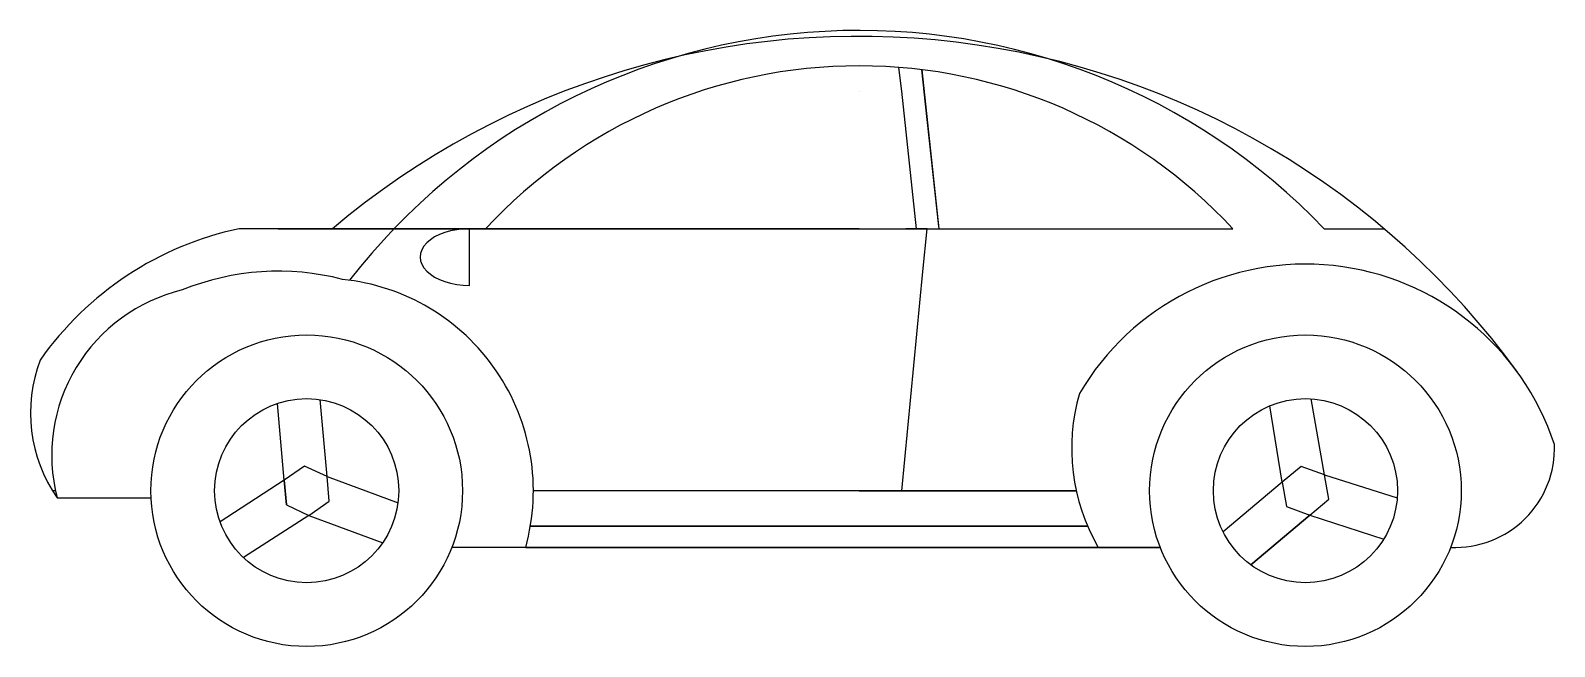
# Model space of a CAD drawing. Header units: millimetres. Extents: x 30818 to 65562, y 11087 to 25893.
# Drawn here: x 30818.3 to 31033.4, y 11086.7 to 11173.7 of the extents above; entities outside this region: 3.
import ezdxf

# ---------------------------------------------------------------- set-up
doc = ezdxf.new("R2010")
doc.units = ezdxf.units.MM
doc.header["$MEASUREMENT"] = 0

msp = doc.modelspace()

# ---------------------------------------------------------------- linework, layer by layer
for p, q in [((30941.28, 11165.08), (30940.9, 11168.45)), ((30946.51, 11146), (30944.13, 11168.12)), ((30944.13, 11168.12), (30946.54, 11145.67)), ((30935.28, 11165.08), (30935.28, 11165.08)), ((30943.37, 11145.67), (30941.28, 11165.08)), ((30946.51, 11146), (30944.42, 11165.41)), ((30853.23, 11145.67), (30847.74, 11145.67)), ((30935.28, 11145.67), (30853.23, 11145.67)), ((30853.23, 11145.67), (30988.04, 11145.67)), ((30873.28, 11145.67), (30880.28, 11145.67)), ((30935.28, 11145.67), (30880.28, 11145.67)), ((30880.28, 11137.67), (30880.28, 11145.67)), ((30944.87, 11145.67), (30941.87, 11145.67)), ((30944.28, 11139.61), (30944.87, 11145.67)), ((31000.95, 11145.67), (31009.4, 11145.67)), ((30941.28, 11108.67), (30944.28, 11139.61)), ((30854.11, 11110.14), (30853.16, 11120.99)), ((30860.15, 11110.67), (30859.18, 11121.53)), ((30994.99, 11109.86), (30993.24, 11120.65)), ((31000.96, 11110.91), (30999.09, 11121.64)), ((30856.98, 11112.15), (30854.11, 11110.14)), ((30854.11, 11110.14), (30845.05, 11104.27)), ((30854.42, 11106.66), (30854.11, 11110.14)), ((30860.45, 11107.19), (30860.15, 11110.67)), ((30860.15, 11110.67), (30870.17, 11106.96)), ((30994.99, 11109.86), (30986.65, 11102.86)), ((31000.96, 11110.91), (31011.24, 11107.65)), ((30821.81, 11108.67), (30821.39, 11108.67)), ((30822.04, 11107.67), (30835.3, 11107.67)), ((30935.28, 11108.67), (30889.28, 11108.67)), ((30935.28, 11108.67), (30965.93, 11108.67)), ((30965.93, 11108.67), (30935.28, 11108.67)), ((30857.59, 11105.18), (30848.34, 11099.23)), ((30857.59, 11105.18), (30868.01, 11101.33)), ((30998.89, 11105.22), (30990.55, 11098.22)), ((30990.55, 11098.22), (30998.89, 11105.22)), ((30998.89, 11105.22), (31009.33, 11101.81)), ((30967.53, 11103.67), (30888.86, 11103.67)), ((30888.86, 11103.67), (30967.53, 11103.67)), ((30977.79, 11100.67), (30877.78, 11100.67)), ((30888.2, 11100.67), (30977.79, 11100.67)), ((31018.78, 11100.67), (31019.45, 11100.67))]:
    msp.add_line(p, q)
for points in [[(30854.11, 11110.14), (30854.42, 11106.66), (30857.59, 11105.18), (30860.45, 11107.19), (30860.15, 11110.67), (30856.98, 11112.15)], [(30994.99, 11109.86), (30995.6, 11106.42), (30998.89, 11105.22), (31001.57, 11107.47), (31000.96, 11110.91), (30997.67, 11112.11)]]:
    msp.add_lwpolyline(points, close=True)
for centre, radius in [((65037.45, 25801.83), 91), ((65037.45, 25801.83), 91), ((65446.76, 25684.66), 115), ((30857.28, 11108.67), 22), ((30998.28, 11108.67), 22), ((30857.28, 11108.67), 13), ((30998.28, 11108.67), 13)]:
    msp.add_circle(centre, radius)
for centre, radius, start, end in [((30935.28, 11082.67), 91, 43.8131, 142.2399), ((30935.16, 11057.84), 115, 35.9817, 130.2073), ((30935.28, 11096.67), 72, 42.8871, 137.1129), ((30857.28, 11100.67), 46, 101.9687, 144.8958), ((30853.28, 11103.67), 36, 75.4471, 112.1424), ((30998.28, 11103.67), 37, 18.1663, 149.6046), ((30845.28, 11113.67), 24, 103.4167, 194.4538), ((30859.28, 11108.67), 30, 344.534, 84.1728), ((30839.28, 11119.67), 21, 159.2124, 214.8179), ((30993.28, 11114.67), 28, 163.994, 210), ((31019.45, 11114.67), 14, 267.2736, 2.193)]:
    msp.add_arc(centre, radius, start, end)
msp.add_ellipse((30880.28, 11141.67), major_axis=(7, 0), ratio=0.571429, start_param=1.570796, end_param=4.712389)

doc.saveas('drawing.dxf')
